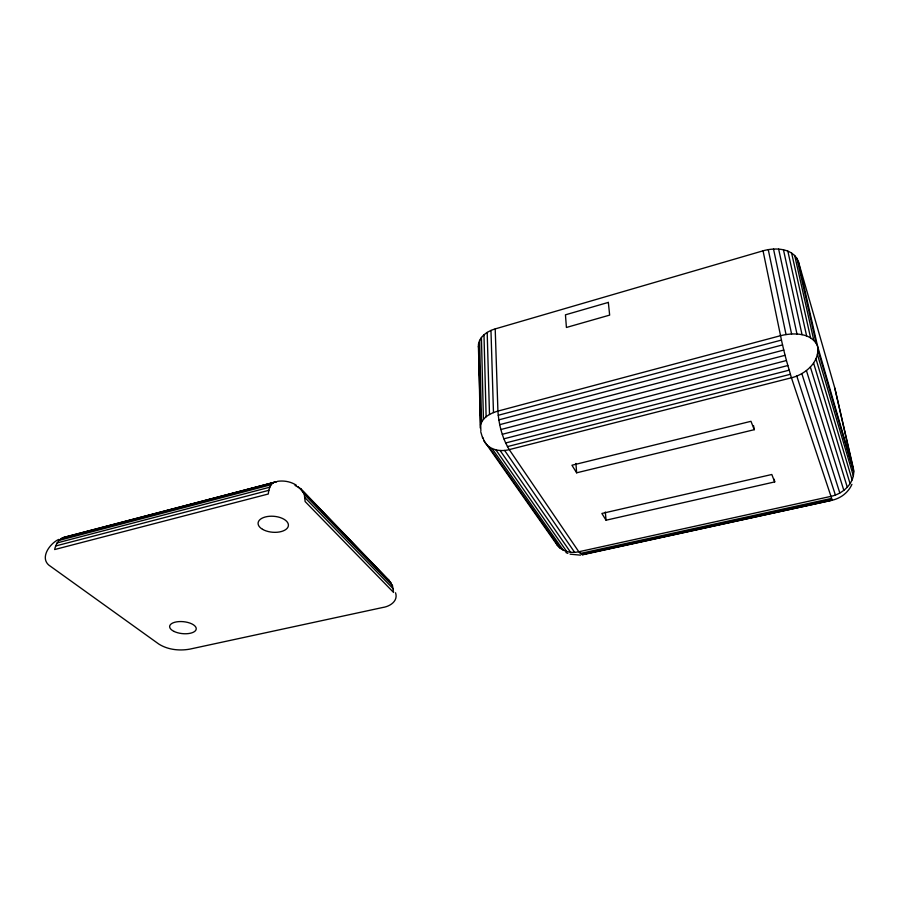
<?xml version="1.0" encoding="UTF-8"?>
<svg xmlns="http://www.w3.org/2000/svg" width="899" height="899" viewBox="0 0 899 899"><rect width="100%" height="100%" fill="white"/><g stroke="black" fill="none" stroke-linecap="round" stroke-linejoin="round"><path stroke-width="1.35" d="M480.875 430.846L478.403 346.43C478.189 337.17 487.236 331.203 495.203 328.91L763.037 250.821C775.028 247.349 792.997 247.899 798.334 261.418L834.8 388.076L853.297 468.019C856.185 481.954 843.453 493.899 830.665 496.428L578.821 551.761C571.303 553.436 562.628 551.705 557.537 545.592L484.078 440.892L482.819 437.397M480.246 427.958L478.605 343.373M484.078 440.892C488.64 449.905 500.204 452.085 509.239 449.612L791.435 377.782C805.448 374.377 820.315 361.746 817.517 345.98L798.334 261.418M274.746 481.886C270.015 483.808 268.823 489.483 268.262 494.012L54.637 549.547C55.704 544.502 58.491 539.153 63.705 537.445L276.858 481.639L63.705 537.445M480.459 425.013C482.639 417.215 490.697 413.158 497.922 411.101L780.512 335.698C792.907 332.619 811.46 332.293 817.517 345.98L853.589 470.548L834.8 388.076M851.926 484.347C848.398 492.438 840.79 498.282 832.26 500.192L582.608 554.773L578.821 551.761L509.239 449.612C502.226 438.06 498.833 424.508 497.922 411.101L495.203 328.91M58.727 539.422C49.467 543.625 38.635 559.032 50.569 566.359L158.808 644.055C167.899 649.797 179.384 650.988 189.813 649.134L382.716 607.499C389.851 606.477 398.414 601.128 395.549 592.778M582.608 554.773L583.586 554.312M498.215 415.293L781.445 340.08L763.037 250.821M498.821 419.867L782.546 344.913L781.445 340.08M61.211 538.58L272.824 482.909M58.997 540.423L271.161 484.696M499.732 424.654L783.771 350.048L782.546 344.913M57.12 542.917L269.824 487.191M500.9 429.52L785.074 355.307L783.771 350.048M55.648 545.985L268.846 490.326M502.305 434.296L786.434 360.533L791.435 377.782L832.26 500.192L584.946 554.009M503.889 438.824L787.794 365.545M505.62 442.982L789.108 370.186M507.418 446.612L790.333 374.299M754.261 429.677L750.98 421.305L571.944 465.233L576.641 472.807L754.261 429.677L753.519 425.564M774.702 481.909L771.803 474.492L601.869 513.464L606.061 520.206L774.702 481.909L774.208 479.246M580.192 553.492L831.373 498.451M581.473 554.503L831.912 499.709M277.454 481.336C283.972 480.369 290.916 481.617 296.434 485.291M580.496 555.144L570.101 554.177M295.007 485.415L300.76 488.708L388.941 580.26L392.47 585.642L393.582 592.463L305.143 501.563L304.3 494.315L300.76 488.708M565.898 552.492L567.842 553.436M387.244 578.956L388.941 580.26M305.076 497.776L393.346 588.924M302.851 491.259L390.986 582.721M298.12 486.752L310.728 499.833M315.583 504.856L319.46 508.879M322.37 511.902L334.979 524.982M339.833 530.017L343.71 534.04M345.654 536.051L359.24 550.132M364.084 555.166L384.457 576.293M304.3 494.315L392.47 585.642M488.775 446.567L560.077 548.12M492.09 448.556L563.167 550.109M495.911 449.893L566.696 551.503M500.125 450.523L570.562 552.256M504.62 450.433L574.641 552.346M557.537 545.592L554.75 540.411M482.707 438.319L480.763 431.857M796.784 376.029L835.385 495.023M801.829 373.602L839.823 492.989M806.414 370.568L843.835 490.371M810.37 367.028L847.296 487.247M813.595 363.084L850.094 483.729M815.977 358.881L852.14 479.931M817.449 354.532L853.376 475.953M817.966 350.194L853.758 471.941M785.074 355.307L786.434 360.533M796.941 258.249L816.101 342.912M794.671 255.417L813.775 340.17M791.603 253.024L810.583 337.833M787.827 251.124L806.639 336.001M783.467 249.81L802.054 334.72M778.646 249.102L796.986 334.035M773.522 249.045L791.592 333.967M768.263 249.619L786.029 334.529M478.403 346.43L478.807 348.43M605.319 512.048L606.061 520.206M575.933 463.457L576.641 472.807M490.966 330.439L493.472 412.574M487.191 332.416L489.494 414.484M483.977 334.776L486.123 416.754M481.426 337.451L483.437 419.327M479.628 340.35L481.538 422.103M479.268 360.668L479.617 376.108M480.167 399.965L480.527 415.405M608.342 302.401L565.449 314.819L566.415 327.472L609.657 315.111L608.342 302.401M262.519 529.309A15.216 8.001 4.7 0 0 287.905 527.219A15.216 8.001 4.7 0 0 269.318 516.296A15.216 8.001 4.7 0 0 262.519 529.309M174.091 631.446A13.35 5.99 5.7 0 0 195.971 629.896A13.35 5.99 5.7 0 0 178.755 621.614A13.35 5.99 5.7 0 0 174.091 631.446"/></g></svg>
